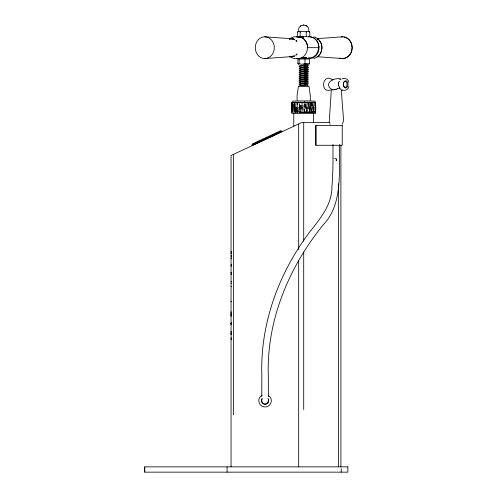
<?xml version="1.0" encoding="UTF-8"?>
<svg xmlns="http://www.w3.org/2000/svg" width="497" height="497" viewBox="0 0 497 497"><rect width="100%" height="100%" fill="white"/><g stroke="black" fill="none" stroke-linecap="round" stroke-linejoin="round"><path stroke-width="0.75" d="M298.747 31.299C296.895 23.154 310.519 23.154 308.668 31.299M302.946 112.26L303.406 112.26L302.946 112.26L302.946 111.595M303.008 110.539L303.015 105.575M303.412 102.867L303.412 102.332M332.99 158.785C333.027 167.986 332.667 177.187 331.946 186.363C332.17 204.571 320.279 218.593 309.681 232C278.749 273.139 260.043 323.789 261.844 375.552L261.764 396.575M334.624 158.512L336.258 158.512L336.252 160.686L336.258 159.605M301.704 112.26L302.164 112.26L301.704 112.26L301.704 111.595M301.76 108.88L301.772 105.575M302.008 110.489L302.021 107.228M302.021 105.594C302.356 104.674 301.623 100.58 302.182 102.867M300.486 111.595L300.486 112.26L300.933 112.26L300.486 112.26L300.555 105.575M300.859 108.88L300.871 105.575M300.971 102.867L300.977 102.202L300.53 102.202L300.977 102.202M299.666 112.198L299.3 112.26L299.374 103.923M299.579 107.228L299.604 103.966M299.654 108.88L299.679 105.575M299.79 102.867L299.797 102.202L299.424 102.332M311.47 112.26L311.116 112.26L311.11 111.595M298.169 112.123C298.952 112.987 297.305 108.501 298.237 107.228M298.287 102.332L298.654 102.202L298.647 102.867L298.654 102.332M297.088 112.26L297.479 112.26L297.088 112.26L297.2 102.22L297.573 102.202L297.566 102.867M310.482 112.26L310.097 112.26L310.091 111.595M296.113 107.228C295.255 108.433 296.815 112.912 296.075 112.192M296.137 109.775L296.162 107.228M296.547 102.867L296.554 102.202L296.231 102.252M315.657 112.173L315.632 112.123M295.131 112.148L295.498 112.26L295.125 112.173L295.243 103.966M295.249 107.228L295.187 112.216M295.609 102.867L295.293 102.202L295.603 102.22M293.628 111.595L293.572 112.192M294.007 102.867L294.007 102.22M294.348 111.595L294.417 112.192M294.33 110.539L294.417 103.923M294.448 110.489L294.491 107.228M294.51 105.594L294.771 102.202L294.559 108.88M294.758 102.867L294.771 102.202M297.187 104.687L297.225 102.252L297.554 102.22M292.832 102.867L292.64 102.332M292.944 110.489L293.044 103.966M293.037 110.489L293.137 103.966M293.367 102.867L293.298 102.264M291.702 110.539L291.95 102.202L292.13 102.867M291.801 111.595L291.739 112.192M291.832 108.88L291.944 102.202M291.894 112.123L291.907 111.595L291.894 112.26M291.832 110.539L291.888 107.228M292.261 112.26L292.149 103.966M292.149 111.595L292.056 112.123M292.093 110.489L292.311 102.22M292.416 102.867L292.366 102.264M304.649 102.332L304.673 101.723L304.649 102.867M315.166 102.867L315.048 102.22M331.393 88.845L329.213 122.013M307.544 67.399C305.351 68.033 291.832 66.213 304.121 65.25M307.544 69.381C304.462 70.058 291.913 68.021 304.785 67.182M307.544 71.369C304.829 72.046 291.708 70.04 304.785 69.17M307.544 73.351C304.686 74.022 291.776 72.022 304.785 71.158M307.544 75.339C304.829 76.004 291.696 74.022 304.785 73.14M307.544 77.321C304.686 77.992 291.776 75.998 304.785 75.128M307.544 79.309C304.17 79.961 291.36 77.749 305.425 77.06M307.544 81.291C303.785 81.937 291.584 79.7 305.425 79.048M307.544 83.279C303.673 83.956 291.664 81.651 305.425 81.03M307.544 85.26C304.462 85.938 291.913 83.9 304.785 83.067M231.055 316.415L231.055 311.694M310.37 102.332L310.203 102.332M313.104 102.332L312.98 102.332M314.93 105.575L314.849 102.332M304.195 68.226C316.875 67.331 297.666 64.809 299.89 66.623M299.89 68.605C297.883 66.791 316.837 69.325 304.195 70.207M304.195 72.195C316.875 71.301 297.666 68.779 299.89 70.593M304.854 74.128C315.676 73.022 297.902 70.816 299.89 72.574M304.854 76.116C315.725 75.004 297.952 72.817 299.89 74.562M304.854 78.097C315.676 76.998 297.92 74.767 299.89 76.544M299.89 78.532C297.976 76.774 315.788 78.955 304.854 80.085M304.854 82.073C315.607 81.005 298.138 78.712 299.89 80.514M299.89 82.502C297.995 80.738 315.738 82.924 304.854 84.055M307.867 85.726C310.134 83.589 297.722 83.459 299.89 84.484M308.494 65.436L307.867 65.877L304.195 66.238M314.8 102.22L314.818 102.867M297.107 112.192L297.107 110.539M309.296 102.332L308.929 102.202L309.171 108.862M315.626 112.26L315.638 102.332M338.606 82.384L338.476 83.154A3.081 1.075 84.7 0 0 338.469 83.763M315.079 112.173L314.8 111.595M312.284 102.332L312.141 102.332M314.346 102.867L314.179 102.252M309.327 102.264L309.072 102.264M315.452 112.26L315.471 111.595M313.191 112.26L313.11 107.228M348.888 86.422C348.434 89.317 345.465 90.914 342.706 90.15M313.557 102.252L313.713 102.332M307.892 102.264L307.978 102.332M311.339 102.258L311.004 102.202L311.37 102.332M299.3 112.26L299.635 112.192M310.389 102.307L310.159 102.264M312.893 111.595L312.905 112.26L313.228 112.192L313.116 103.923M342.483 124.238L343.576 120.398L341.296 89.982M307.022 102.283L306.618 102.202L306.984 102.332M314.284 112.26L314.278 111.595M313.65 112.26L313.974 112.148L313.65 112.26L313.638 111.595M312.905 112.26L313.253 112.173M305.767 102.332L305.568 102.332M299.169 58.994L299.169 63.684A11.145 2.33 90 0 1 298.448 64.181L297.896 63.684L297.896 58.994L309.525 58.994L309.525 63.684L309.047 64.119A9.163 1.913 -90 0 1 308.805 64.144L308.401 63.877M305.81 102.283L305.543 102.307M312.054 112.26L312.427 112.173L312.054 112.26L312.048 111.595M309.01 112.26L309.414 112.26L309.01 112.26L309.004 111.595M307.86 112.26L308.289 112.26L307.86 112.26L307.854 111.595M304.524 102.332L304.326 102.332M304.195 112.26L304.655 112.26L304.195 112.26L304.195 111.595M306.668 112.26L307.109 112.26L306.668 112.26L306.829 110.489M305.444 112.26L305.897 112.26L305.444 112.26L305.438 111.595M303.276 102.332L303.077 102.332M318.981 55.136L319.819 54.353L319.366 54.794C324.498 49.11 321.522 38.238 313.719 36.871M299.02 85.795L304.785 85.049M300.337 26.173L300.834 25.769M231.055 332.058L231.608 331.661L231.055 331.661M292.186 101.177L296.436 100.947M298.498 36.635A11.158 6.486 -90 0 1 297.628 36.269L297.622 31.938L298.567 31.497M309.793 31.938L309.793 36.287L309.01 36.685M289.894 38.493L293.702 36.871L300.306 36.759M231.055 323.429L231.608 323.1M231.055 253.358L231.608 253.048L231.055 253.315M340.538 79.066C334.984 76.998 323.796 82.713 330.673 88.826M297.622 31.938L298.498 31.597M309.793 36.287L308.463 36.728M252.153 144.043L280.935 130.618M251.83 144.919L281.774 130.959M252.109 145.522L282.097 131.537M231.055 338.929L231.608 338.674M311.489 112.192L311.116 112.26M332.027 80.029L333.002 79.619M337.674 88.665L336.214 89.205M317.931 56.254L318.776 55.937M337.892 88.578L339.345 88.106M309.525 63.684L308.115 64.082A9.325 6.927 90 0 1 306.68 64.119L304.984 63.684L303.182 64.082M335.835 89.336L335.81 89.348A4.684 1.615 -19.8 0 1 334.872 89.665M289.49 39.101L292.578 38.611L291.031 38.785M298.113 37.014L299.144 36.821L298.293 36.964M289.26 39.095L290.354 38.822M334.891 89.609L334.369 89.727M317.061 56.534L318.155 56.26M313.719 58.484C321.522 57.124 324.485 46.246 319.366 40.561L319.819 41.002L318.981 40.22M307.531 63.877L306.077 64.119A9.325 8.871 90 0 1 304.232 64.082M330.623 90.056C319.596 93.318 322.59 72.5 332.263 79.682M290.111 38.909L291.689 38.741L264.814 36.809A10.872 9.511 -90 0 0 256.558 53.111A10.872 9.511 -90 0 0 273.033 53.111A10.872 9.511 -90 0 0 264.795 36.809M333.928 89.802L333.102 89.864A4.119 1.628 -20.8 0 1 332.443 89.814M299.001 36.84L300.231 36.766M231.055 323.137L231.608 323.087L231.055 323.087M305.108 83.042L305.425 83.018M305.108 85.024L305.425 84.999M339.78 81.247L338.674 82.16A3.373 1.547 79.2 0 0 338.625 82.415M317.471 38.623L342.601 36.809M264.814 58.547L291.689 56.615L290.111 56.447L292.578 56.745L290.577 56.528L291.633 56.621M342.327 78.594C345.166 77.787 348.422 79.209 348.888 82.303M340.029 88.019L339.693 88.044A4.001 1.69 -34.6 0 0 339.321 88.149M303.313 24.875L303.915 24.862M299.71 36.778L299.573 36.79M300.07 36.766L301.399 36.784A5.535 1.392 9.7 0 1 301.965 36.834L299.784 36.759L301.306 36.759M310.457 112.216L310.097 112.26M315.315 102.22L315.626 102.332M299.095 58.516L293.702 58.484L289.894 56.863M313.775 102.264L313.756 102.867M303.213 102.264L303.083 102.264M304.456 102.264L304.319 102.264M307.078 47.681L318.869 47.681A10.915 9.549 -90 0 0 309.83 36.778M298.417 58.596L309.004 58.596M304.338 64.156L307.009 64.156M310.979 100.947L315.235 101.177M298.567 102.264L298.33 102.264M291.745 113.515L315.67 113.515M329.909 122.616L301.555 122.616L231.055 155.486L231.055 466.857M231.055 286.601L231.608 286.601M231.055 301.685L231.608 301.685M231.055 314.203L231.608 314.203M231.055 315.315L231.608 315.315M231.055 323.752L231.608 323.752L231.055 323.491M231.055 324.423L231.608 324.423L231.055 324.087M231.055 333.313L231.608 333.313L231.055 332.884M231.055 334.077L231.608 334.077L231.055 334.034M231.055 338.01L231.608 338.01M315.44 102.283L315.39 102.867M231.055 281.557L231.608 281.557M231.055 264.354L231.608 264.354M231.055 255.241L231.608 255.247M231.055 283.141L231.608 283.147M300.505 36.759L301.517 36.79M302.449 36.908A4.746 0.951 9 0 1 303.077 36.989L303.742 37.051L302.412 36.871M317.471 56.733L342.601 58.547M303.226 65.244L307.823 65.703L307.544 65.411M231.055 301.344L231.608 301.399M231.055 339.283L231.608 339.333M231.055 333.506L231.608 333.562M301.375 57.869L301.785 57.919A2.864 0.69 -7.9 0 0 302.81 57.913L306.674 57.633L302.884 57.714M307.314 65.592L307.525 65.629M307.314 67.58L307.525 67.611M307.314 69.561L307.525 69.599M307.314 71.549L307.525 71.58M307.314 73.537L307.525 73.568M307.314 75.519L307.525 75.55M307.314 77.507L307.525 77.538M307.314 79.489L307.525 79.526M307.314 81.477L307.525 81.508M307.314 83.459L307.525 83.496M307.314 85.447L307.525 85.478M332.412 89.802L332.133 89.727M290 56.453L290.354 56.534M299.014 64.026L297.896 63.684M317.061 38.822L318.155 39.095L317.421 38.909M317.31 38.909L318.776 39.418M339.575 57.925L340.762 58.342M306.028 25.428L307.084 26.173M341.116 89.702L339.768 88.317M330.207 124.368L329.772 123.61M338.55 85.13L338.737 85.975A3.119 1.448 88.5 0 0 338.886 86.354L339.103 86.813A3.206 1.833 -82.5 0 0 339.321 87.081M315.645 103.966L315.744 108.862M315.589 103.923L315.713 110.539M315.415 103.923L315.471 107.228M315.514 111.595L315.483 112.26M315.291 105.575L315.378 110.489M315.179 103.923L315.235 107.228M315.197 111.595L315.21 112.26M314.843 107.228L314.899 110.539M312.93 105.575L312.973 108.88M312.253 102.202L312.321 105.575M311.364 102.202L311.414 105.575M311.29 108.862L311.321 112.123L311.141 103.923M310.383 102.202L310.451 108.88M310.128 103.923L310.19 110.539M309.333 102.202L309.339 102.867M308.227 102.867L308.227 102.202L308.208 108.862M307.065 102.202L307.04 104.749M307.053 107.228L307.065 110.539M306.804 105.594L306.835 112.123M332.99 158.649L332.99 144.54M305.866 102.202L305.866 102.867M305.773 103.966L305.785 108.862M305.5 103.923L305.506 107.228M304.524 103.966L304.531 107.228M304.338 110.489L304.332 108.862L304.338 112.123M304.257 103.923L304.263 107.228M341.228 468.621L341.228 472.15M340.899 145.099L340.899 466.857M339.613 144.54L339.613 158.512C339.389 181.529 340.116 207.578 322.876 225.259C288.682 267.622 266.516 320.571 268.299 375.552L268.38 396.575M338.382 183.865L338.382 466.857M316.005 125.424L316.005 145.279M313.632 112.974L313.632 122.616M306.239 31.938L306.239 36.287A11.052 6.418 90 0 0 308.469 36.772M304.984 58.994L304.984 63.684M303.71 122.616L303.71 241.238M303.71 252.091L303.71 409.485M300.157 31.938L300.157 36.287M298.678 123.952L298.678 249.631M298.678 260.49L298.678 466.857M293.783 113.086L293.783 126.232M233.571 154.312L233.571 414.765M227.086 466.857L227.086 472.15M144.72 466.857L144.72 472.15M341.271 36.921A10.872 9.511 -90 0 1 352.137 47.681A10.872 9.511 -90 0 1 341.271 58.441M343.955 36.921A10.872 9.511 90 0 1 352.118 47.681A10.872 9.511 90 0 1 343.955 58.435M309.091 36.772A10.915 9.555 -90 0 1 318.906 49.427A10.915 9.555 -90 0 1 306.084 57.888M318.447 47.681A10.257 8.977 -90 0 1 308.395 57.857M296.79 36.84A10.915 9.555 -90 0 1 307.494 47.681A10.915 9.555 -90 0 1 296.79 58.516M296.56 36.902A10.915 9.555 -90 0 1 307.655 47.681M339.724 79.166A5.79 4.448 90 0 1 341.346 79.166M342.657 89.951A5.79 4.448 90 0 1 341.166 90.591M338.525 85.149A2.926 1.006 85.1 0 1 338.426 83.732M339.308 87.099A3.224 1.92 -78.4 0 0 339.445 87.23A3.175 1.926 -75.7 0 0 339.743 87.404M337.482 88.808A5.256 0.342 -22.1 0 1 337.668 88.733M336.239 89.267A5.2 1.435 -19.2 0 1 335.842 89.404M334.406 89.646A4.243 1.609 -20.5 0 1 333.984 89.721M331.586 89.342A5.33 1.876 -8.9 0 1 331.48 89.199M332.095 89.746A4.479 1.746 -20.4 0 1 331.884 89.653L331.704 89.497A4.958 1.833 -16.7 0 1 331.549 89.379M268.218 399.663A3.311 3.311 0 0 1 264.727 403.98A3.311 3.311 0 0 1 262.205 399.035M268.057 398.606A3.641 3.641 0 0 1 267.454 403.44A3.641 3.641 0 0 1 262.584 403.347A3.641 3.641 0 0 1 262.167 398.495M268.212 395.245A6.287 6.287 0 0 1 269.859 404.763A6.287 6.287 0 0 1 260.192 404.651A6.287 6.287 0 0 1 262.062 395.171M303.189 64.138A10.959 10.431 -90 0 1 299.175 63.666M298.567 31.454A11.046 4.579 -90 0 1 300.157 31.957M300.138 31.87A11.22 11.164 -90 0 1 306.264 31.87M306.233 31.87A11.22 6.517 -90 0 1 309.805 31.87M308.364 31.441A10.959 4.541 90 0 1 309.793 31.957M297.616 36.356A11.22 4.647 90 0 0 300.163 36.362A11.22 11.164 -89.8 0 0 306.264 36.356M298.393 86.385L297.107 95.648L297.107 100.947L310.314 100.947L310.314 95.648L309.022 86.385L298.393 86.385M297.057 54.005L295.87 55.117L297.057 54.005M294.516 55.944L291.522 56.621L294.516 55.944M293.895 56.254L292.801 56.528L293.895 56.254M231.608 258.328L231.055 258.334L231.608 258.328M231.608 272.518L231.055 272.524L231.608 272.518M231.608 251.811L231.055 251.817L231.608 251.811M231.608 256.794L231.055 256.794L231.608 256.781M231.608 274.058L231.055 274.064L231.608 274.058M342.222 125.424L315.763 125.424L315.763 145.279L342.222 145.279L342.222 125.424M347.844 466.857L144.708 466.857L144.708 472.15L347.844 472.15L347.844 466.857M231.608 265.901L231.055 265.895L231.608 265.901M292.584 38.822L291.522 38.735L294.516 39.418L292.584 38.822M293.162 38.909L292.801 38.828L293.895 39.101L293.162 38.909M296.597 40.916L295.87 40.245L297.057 41.357L296.597 40.916M313.06 102.867L313.054 102.202L313.06 102.867M309.376 112.123L309.339 107.228L309.376 112.123M343.626 82.688A2.976 1.907 90 0 0 345.055 87.329A2.976 1.907 90 0 0 346.918 83.074A2.976 1.907 90 0 0 343.626 82.688M343.7 82.539A3.641 2.323 89.9 0 0 345.707 88A3.641 2.323 89.9 0 0 347.72 82.545A3.641 2.323 89.9 0 0 343.7 82.539"/></g></svg>
